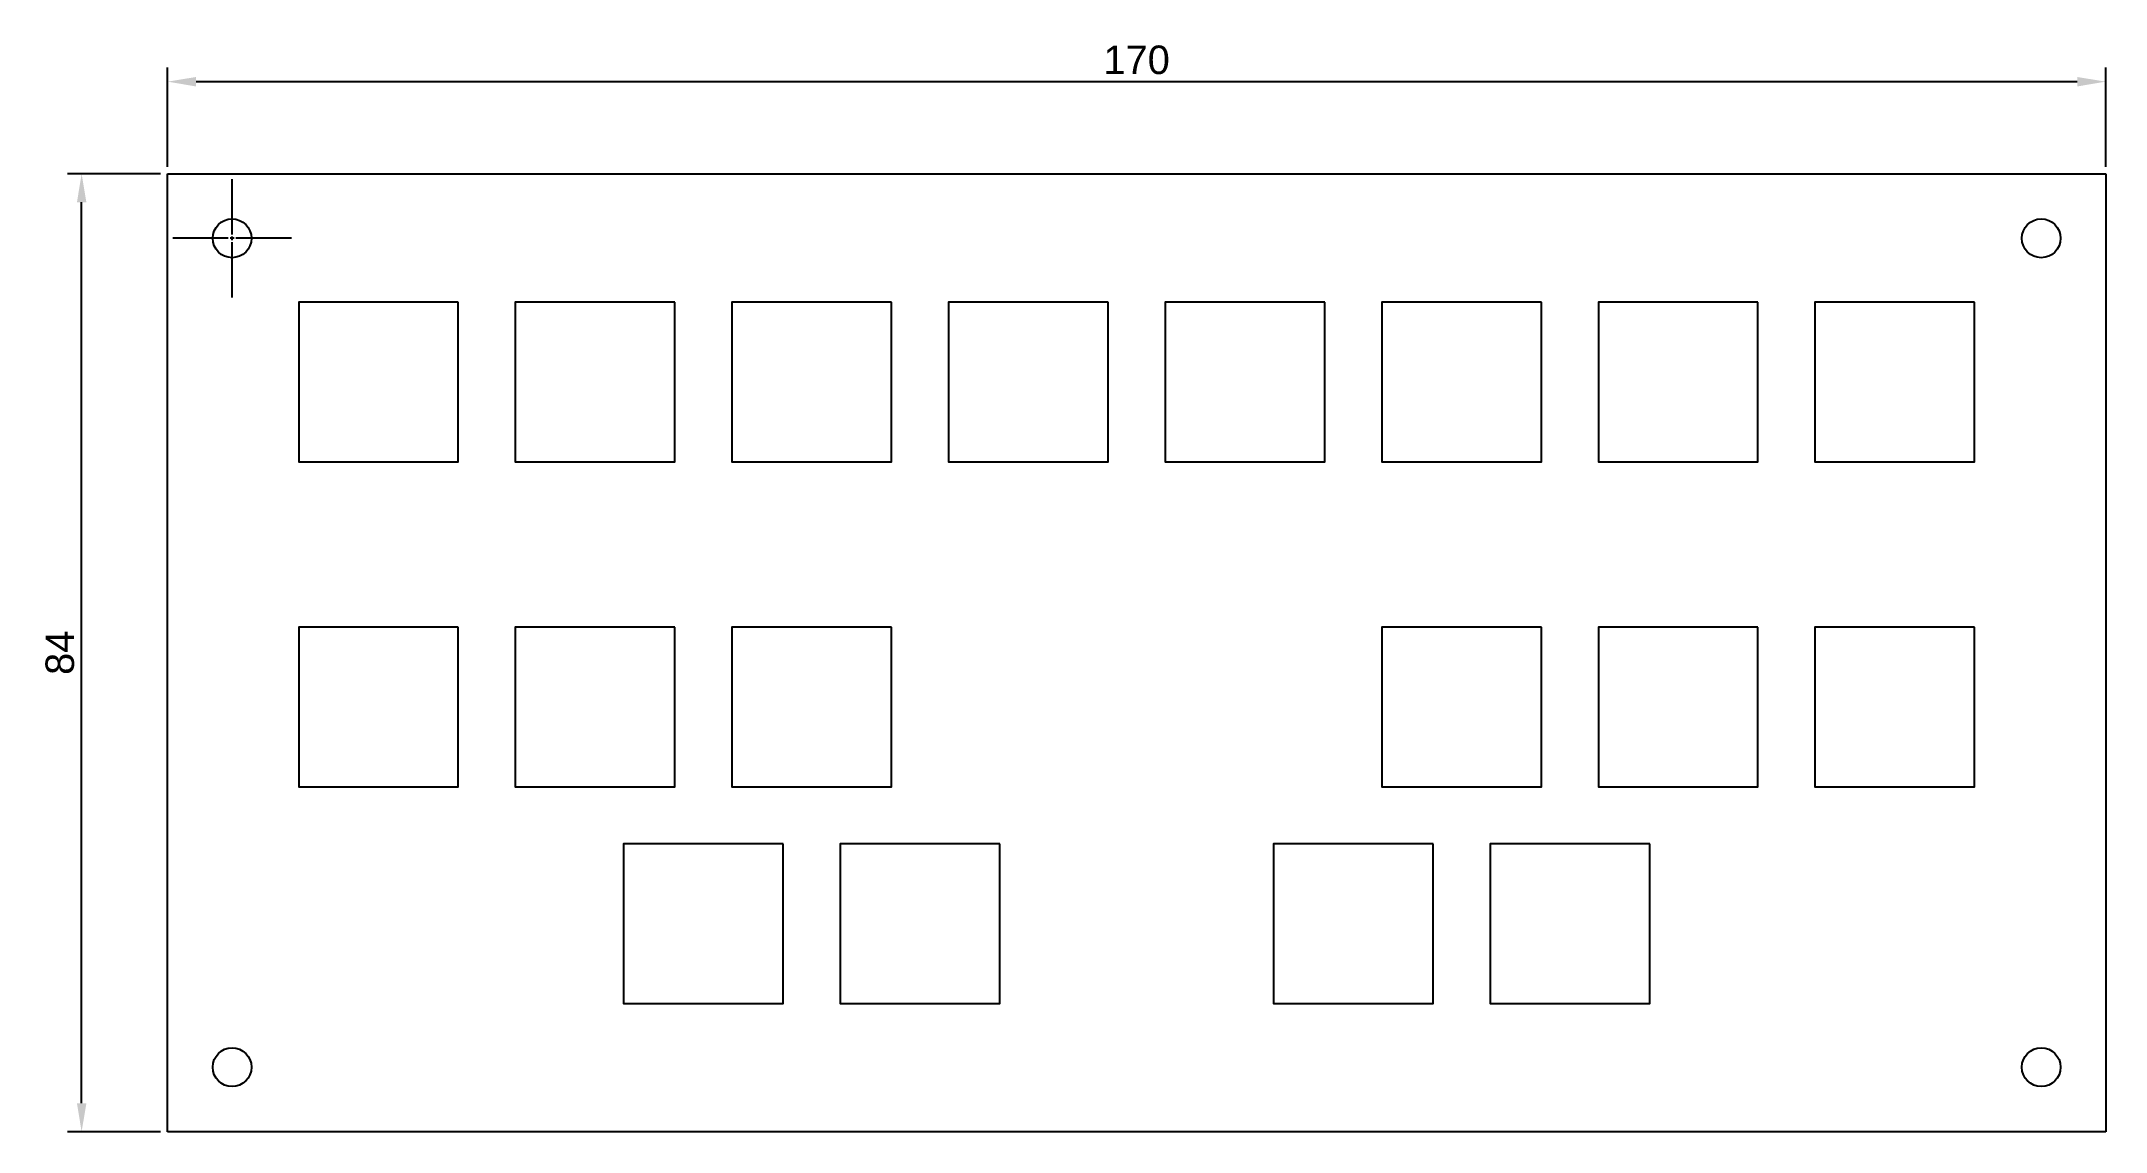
# Model space of a CAD drawing. Header units: millimetres. Extents: x -11 to 170, y 0 to 96.
import ezdxf

# ---------------------------------------------------------------- set-up
doc = ezdxf.new("R2010")
doc.units = ezdxf.units.MM
doc.linetypes.add('CENTER2', pattern=[28.575, 19.05, -3.175, 3.175, -3.175])
doc.layers.add('LAYER1', color=7, linetype='Continuous')
doc.styles.get("Standard").update_dxf_attribs({"font": 'arial.ttf'})
doc.dimstyles.new('ISO-25', dxfattribs={"dimtxt": 2.5, "dimasz": 2.5, "dimexe": 1.25, "dimexo": 0.625, "dimtad": 1, "dimtxsty": 'Standard', "dimcen": 2.5, "dimadec": 0, "dimazin": 0, "dimtfac": 1, "dimtmove": 0, "dimatfit": 3, "dimfxl": 1, "dimarcsym": 0})

# ---------------------------------------------------------------- blocks, each defined once
blk = doc.blocks.new('*D1')
at = {"color": 0, "lineweight": -2, "transparency": 16777216}
for p, q in [((0, 84.62), (0, 93.33)), ((170, 84.62), (170, 93.33)), ((2.5, 92.08), (167.5, 92.08))]:
    blk.add_line(p, q, dxfattribs=at)
at = {"color": 0, "transparency": 16777216}
for points in [[(2.5, 92.49), (2.5, 91.66), (0, 92.08)], [(167.5, 92.49), (167.5, 91.66), (170, 92.08)]]:
    blk.add_solid(points, dxfattribs=at)
at = {"layer": 'Defpoints', "color": 0, "transparency": 16777216}
for p in [(170, 92.08), (0, 84), (170, 84)]:
    blk.add_point(p, dxfattribs=at)
at = {"color": 0, "transparency": 16777216, "insert": (85, 93.98), "char_height": 2.5, "attachment_point": 5}
blk.add_mtext('170', dxfattribs=at)
blk = doc.blocks.new('*D2')
at = {"color": 0, "lineweight": -2, "transparency": 16777216}
for p, q in [((-0.63, 84), (-8.79, 84)), ((-7.54, 2.5), (-7.54, 81.5)), ((-0.63, 0), (-8.79, 0))]:
    blk.add_line(p, q, dxfattribs=at)
at = {"color": 0, "transparency": 16777216}
for points in [[(-7.95, 81.5), (-7.12, 81.5), (-7.54, 84)], [(-7.95, 2.5), (-7.12, 2.5), (-7.54, 0)]]:
    blk.add_solid(points, dxfattribs=at)
at = {"layer": 'Defpoints', "color": 0, "transparency": 16777216}
for p in [(-7.54, 84), (0, 84), (0, 0)]:
    blk.add_point(p, dxfattribs=at)
at = {"color": 0, "transparency": 16777216, "insert": (-9.44, 42), "char_height": 2.5, "attachment_point": 5, "rotation": 90}
blk.add_mtext('84', dxfattribs=at)
blk = doc.blocks.new('*U4')
at = {"color": 0, "linetype": 'CENTER2', "transparency": 16777216}
for p, q in [((0, 0.34), (0, 5.2)), ((-5.2, 0), (-0.34, 0)), ((0.34, 0), (5.2, 0)), ((0, -5.2), (0, -0.34))]:
    blk.add_line(p, q, dxfattribs=at)
at = {"color": 0, "linetype": 'Continuous', "transparency": 16777216}
for p, q in [((-0.17, 0), (0.17, 0)), ((0, -0.17), (0, 0.17))]:
    blk.add_line(p, q, dxfattribs=at)

msp = doc.modelspace()

# ---------------------------------------------------------------- linework, layer by layer
for p, q in [((0, 84), (170, 84)), ((0, 0), (0, 84)), ((170, 84), (170, 0)), ((170, 0), (0, 0))]:
    msp.add_line(p, q)
for centre in [(5.657, 78.343), (164.343, 78.343), (5.657, 5.657), (164.343, 5.657)]:
    msp.add_circle(centre, 1.7)
at = {"layer": 'LAYER1'}
for points in [[(25.499, 72.749), (11.499, 72.749), (11.499, 58.749), (25.499, 58.749), (25.499, 72.749)], [(44.499, 72.749), (30.499, 72.749), (30.499, 58.749), (44.499, 58.749), (44.499, 72.749)], [(63.499, 72.749), (49.499, 72.749), (49.499, 58.749), (63.499, 58.749), (63.499, 72.749)], [(82.499, 72.749), (68.499, 72.749), (68.499, 58.749), (82.499, 58.749), (82.499, 72.749)], [(101.499, 72.749), (87.499, 72.749), (87.499, 58.749), (101.499, 58.749), (101.499, 72.749)], [(120.499, 72.749), (106.499, 72.749), (106.499, 58.749), (120.499, 58.749), (120.499, 72.749)], [(139.499, 72.749), (125.499, 72.749), (125.499, 58.749), (139.499, 58.749), (139.499, 72.749)], [(158.499, 72.749), (144.499, 72.749), (144.499, 58.749), (158.499, 58.749), (158.499, 72.749)], [(25.499, 44.249), (11.499, 44.249), (11.499, 30.249), (25.499, 30.249), (25.499, 44.249)], [(44.499, 44.249), (30.499, 44.249), (30.499, 30.249), (44.499, 30.249), (44.499, 44.249)], [(63.499, 44.249), (49.499, 44.249), (49.499, 30.249), (63.499, 30.249), (63.499, 44.249)], [(120.499, 44.249), (106.499, 44.249), (106.499, 30.249), (120.499, 30.249), (120.499, 44.249)], [(139.499, 44.249), (125.499, 44.249), (125.499, 30.249), (139.499, 30.249), (139.499, 44.249)], [(158.499, 44.249), (144.499, 44.249), (144.499, 30.249), (158.499, 30.249), (158.499, 44.249)], [(53.999, 25.249), (39.999, 25.249), (39.999, 11.249), (53.999, 11.249), (53.999, 25.249)], [(72.999, 25.249), (58.999, 25.249), (58.999, 11.249), (72.999, 11.249), (72.999, 25.249)], [(110.999, 25.249), (96.999, 25.249), (96.999, 11.249), (110.999, 11.249), (110.999, 25.249)], [(129.999, 25.249), (115.999, 25.249), (115.999, 11.249), (129.999, 11.249), (129.999, 25.249)]]:
    msp.add_lwpolyline(points, close=True, dxfattribs=at)

# ---------------------------------------------------------------- block references
at = {"linetype": 'CENTER2', "extrusion": (0, 0, -1)}
msp.add_blockref('*U4', (-5.657, 78.343), dxfattribs=at)

# ---------------------------------------------------------------- dimensions: what is measured, and where the dimension line sits
dim = msp.add_linear_dim(base=(170, 92.077), p1=(0, 84), p2=(170, 84), dimstyle='ISO-25')
dim.commit()
dim.dimension.update_dxf_attribs({"geometry": '*D1', "text_midpoint": (85, 93.979)})
dim = msp.add_linear_dim(base=(-7.536, 84), p1=(0, 0), p2=(0, 84), angle=90, dimstyle='ISO-25')
dim.commit()
dim.dimension.update_dxf_attribs({"geometry": '*D2', "text_midpoint": (-9.437, 42)})

doc.saveas('drawing.dxf')
